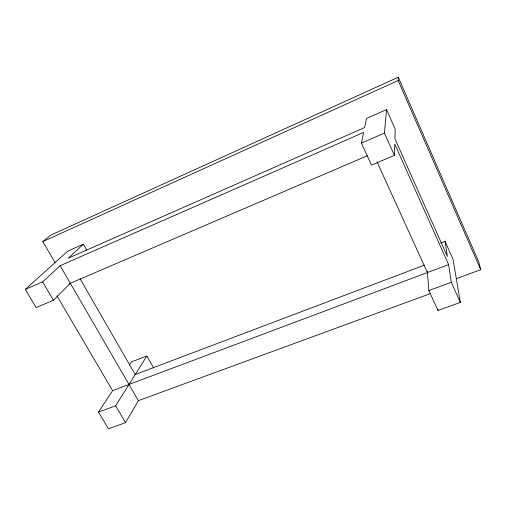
<?xml version="1.0" encoding="UTF-8"?>
<svg xmlns="http://www.w3.org/2000/svg" width="506" height="506" viewBox="0 0 506 506"><rect width="100%" height="100%" fill="white"/><g stroke="black" fill="none" stroke-linecap="round" stroke-linejoin="round"><path stroke-width="0.76" d="M456.273 278.673L480.7 269.666L398.171 80.53L398.247 77.222L50.726 235.163L42.82 241.583L55.097 262.709M70.315 283.284L53.434 300.26L36.154 307.604L25.3 289.419L42.612 281.886L60.119 265.701L363.624 132.439L361.429 143.109L371.486 165.089L394.37 155.361L394.743 143.995L448.607 264.613L451.289 282.291L460.315 302.424L437.975 310.444L428.867 290.539L427.273 271.058M394.37 155.361L384.402 133.116L386.54 109.587L366.496 118.486L364.636 127.537L68.247 258.186L83.395 244.189L86.766 250.128M448.607 264.613L112.585 390.626L98.506 412.099L108.461 428.778L125.545 422.643L138.378 400.651L430.094 293.714M98.506 412.099L115.621 405.799L146.86 355.971L153.653 367.932M129.289 365.136L131.402 361.916L146.86 355.971M25.3 289.419L67.76 251.128L83.395 244.189M42.82 241.583L398.171 80.53M361.429 143.109L384.402 133.116M68.873 283.898L367.299 155.772M440.726 243.038L445.084 241.362L453.041 259.274L460.315 302.424M424.502 265.112L135.222 374.535L80.119 278.812M428.867 290.539L451.289 282.291M42.612 281.886L53.434 300.26M115.621 405.799L125.545 422.643M56.919 295.814L112.585 390.626M60.119 265.701L138.378 400.651M377.033 161.901L427.399 272.57M386.54 109.587L395.224 129.125L394.914 138.77L447.374 256.46L445.084 241.362M398.247 77.222L478.79 262.019L480.7 269.666M437.817 308.932L437.975 310.444"/></g></svg>
